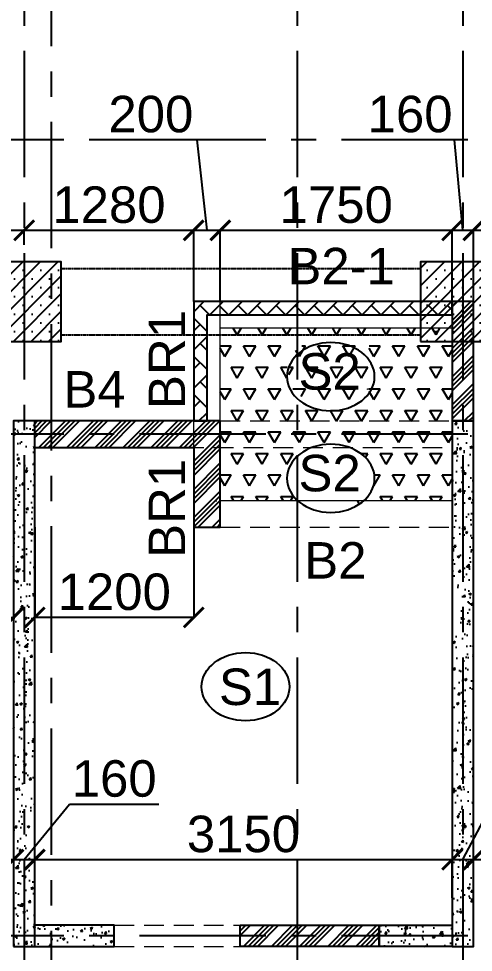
# Model space of a CAD drawing. Header units: inches. Extents: x -1898 to 127651, y -195120 to -109120.
# Drawn here: x 28631 to 32062, y -123195 to -116158 of the extents above; entities that cross this region are included whole.
import ezdxf

# ---------------------------------------------------------------- set-up
doc = ezdxf.new("R2010")
doc.units = ezdxf.units.IN
doc.header["$MEASUREMENT"] = 0
for name, pattern in [('CENTER', [50.8, 31.75, -6.35, 6.35, -6.35]), ('DASHED2', [9.525, 6.35, -3.175]), ('Hidden', [3, 2, -1])]:
    doc.linetypes.add(name, pattern=pattern)
for name, color, linetype in [('160 R.C. WALL HAT', 8, 'Continuous'), ('160 R.C.WALL', 6, 'Continuous'), ('AR-Column', 40, 'Continuous'), ('AR-Hidden', 251, 'DASHED2'), ('BAL. PARAPET WALL', 4, 'Continuous'), ('BEAM TEXT', 4, 'Continuous'), ('DIM', 251, 'Continuous'), ('GRID', 8, 'CENTER'), ('NON S.WALL HATCH', 8, 'Continuous'), ('NON STRUC R.C.WALL', 6, 'Continuous'), ('NON.STRUC.R.C.WALLS', 1, 'Continuous'), ('PARAPET WALL', 4, 'Continuous'), ('SUNKEN', 8, 'Continuous')]:
    doc.layers.add(name, color=color, linetype=linetype)
for name, color, linetype, lineweight in [('BEAMS', 3, 'Continuous', 0), ('SLAB CIR', 1, 'Continuous', 25), ('SLAB TXT', 3, 'Continuous', 0)]:
    doc.layers.add(name, color=color, linetype=linetype, lineweight=lineweight)
doc.styles.add('T200', font='sanss___.ttf', dxfattribs={"height": 275})
doc.styles.add('T300', font='sanss___.ttf', dxfattribs={"height": 350})
doc.dimstyles.new('T 200', dxfattribs={"dimtxt": 275, "dimasz": 150, "dimexe": 1, "dimexo": 0, "dimgap": 50, "dimtad": 1, "dimdec": 0, "dimrnd": 5, "dimdsep": 46, "dimtxsty": 'T200', "dimblk": 'ARCHTICK', "dimcen": 2.5, "dimdle": 1, "dimclrd": 5, "dimclre": 253, "dimclrt": 1, "dimadec": 0, "dimazin": 0, "dimtfac": 1, "dimtdec": 0, "dimtmove": 2, "dimatfit": 3, "dimfxl": 0, "dimarcsym": 0})
pattern_1 = [(45, (2346260.05, -240371.21), (-106.066017, 106.066017), []), (45, (2346295.4, -240371.21), (-106.066017, 106.066017), []), (45, (2346330.76, -240371.21), (-106.066017, 106.066017), []), (45, (2346366.12, -240371.21), (-106.066017, 106.066017), [])]
pattern_2 = [(50, (2184721.52, 112605.64), (179.315046, -15.688034), [18.75, -206.25]), (355, (2184721.52, 112605.64), (-34.687833, 188.048033), [15, -165]), (100.4514445, (2184736.47, 112604.33), (144.627212, 172.359998), [15.935048, -175.285528]), (46.1842, (2184721.52, 112655.64), (266.810333, -41.37982), [28.125, -309.375]), (96.635635, (2184743.76, 112652.2), (233.665486, 243.52965), [23.902586, -262.92844]), (351.184164, (2184721.52, 112655.64), (233.665486, 243.52965), [22.5, -247.5]), (21, (2184746.52, 112643.14), (149.226763, -100.654723), [18.75, -206.25]), (326, (2184746.52, 112643.14), (60.828833, 181.287511), [15, -165]), (71.451445, (2184758.96, 112634.75), (210.055594, 80.632788), [15.935047, -175.285528]), (37.5, (2184721.524, 112605.64), (3.0399638, 83.2234635), [0, -163, 0, -167.5, 0, -165.625]), (7.5, (2184721.52, 112605.64), (65.7673844, 98.602928), [0, -95.5, 0, -159.25, 0, -63.125]), (327.5, (2184665.774, 112605.64), (133.455609, -5.638718), [0, -62.5, 0, -195, 0, -258.75]), (317.5, (2184640.77, 112605.64), (145.7965423, 25.0262456), [0, -81.25, 0, -129.5, 0, -183.75])]
pattern_3 = [(45, (-131825.64, 75915.45), (-66.29126, 66.29126), []), (45, (-131759.35, 75915.45), (-66.29126, 66.29126), [0, -93.75])]

# ---------------------------------------------------------------- blocks, each defined once
blk = doc.blocks.new('_ARCHTICK')
at = {"color": 0, "linetype": 'ByBlock', "const_width": 0.15}
blk.add_lwpolyline([(-0.5, -0.5), (0.5, 0.5)], dxfattribs=at)
blk = doc.blocks.new('*D16')
at = {"layer": 'Defpoints', "color": 0}
for p in [(25402.4, -122512, 14.7), (28592.4, -122496.6), (28592.4, -122512, 14.7)]:
    blk.add_point(p, dxfattribs=at)
at = {"layer": 'DIM', "color": 5, "lineweight": -2}
blk.add_line((25401.4, -122496.6), (28593.4, -122496.6), dxfattribs=at)
at = {"layer": 'DIM', "color": 253, "lineweight": -2}
for p, q in [((25402.4, -122512), (25402.4, -122495.6)), ((28592.4, -122512), (28592.4, -122495.6))]:
    blk.add_line(p, q, dxfattribs=at)
at = {"layer": 'DIM', "color": 5, "lineweight": -2, "xscale": 150, "yscale": 150, "zscale": 150, "rotation": 180}
blk.add_blockref('_ARCHTICK', (25402.4, -122496.6), dxfattribs=at)
at = {"layer": 'DIM', "color": 5, "lineweight": -2, "xscale": 150, "yscale": 150, "zscale": 150}
blk.add_blockref('_ARCHTICK', (28592.4, -122496.6), dxfattribs=at)
at = {"layer": 'DIM', "color": 1, "insert": (26997.4, -122304.8), "char_height": 275, "attachment_point": 5, "style": 'T200'}
blk.add_mtext('3190', dxfattribs=at)
blk = doc.blocks.new('*D17')
at = {"layer": 'Defpoints', "color": 0}
for p in [(28592.4, -122512, 14.7), (28752.4, -122496.6), (28752.4, -122743.1, 14.7)]:
    blk.add_point(p, dxfattribs=at)
at = {"layer": 'DIM', "color": 5, "lineweight": -2}
for p, q in [((28672.4, -122496.6), (29015.8, -122078.6)), ((29015.8, -122078.6), (29688.1, -122078.6)), ((28591.4, -122496.6), (28753.4, -122496.6))]:
    blk.add_line(p, q, dxfattribs=at)
at = {"layer": 'DIM', "color": 253, "lineweight": -2}
for p, q in [((28592.4, -122512), (28592.4, -122495.6)), ((28752.4, -122743.1), (28752.4, -122495.6))]:
    blk.add_line(p, q, dxfattribs=at)
at = {"layer": 'DIM', "color": 5, "lineweight": -2, "xscale": 150, "yscale": 150, "zscale": 150, "rotation": 180}
blk.add_blockref('_ARCHTICK', (28592.4, -122496.6), dxfattribs=at)
at = {"layer": 'DIM', "color": 5, "lineweight": -2, "xscale": 150, "yscale": 150, "zscale": 150}
blk.add_blockref('_ARCHTICK', (28752.4, -122496.6), dxfattribs=at)
at = {"layer": 'DIM', "color": 1, "insert": (29352, -121886.7), "char_height": 275, "attachment_point": 5, "style": 'T200'}
blk.add_mtext('160', dxfattribs=at)
blk = doc.blocks.new('*D18')
at = {"layer": 'Defpoints', "color": 0}
for p in [(31902.4, -122496.6), (28752.4, -122743.1, 14.7), (31902.4, -122783.8, 14.7)]:
    blk.add_point(p, dxfattribs=at)
at = {"layer": 'DIM', "color": 5, "lineweight": -2}
blk.add_line((28751.4, -122496.6), (31903.4, -122496.6), dxfattribs=at)
at = {"layer": 'DIM', "color": 253, "lineweight": -2}
for p, q in [((28752.4, -122743.1), (28752.4, -122495.6)), ((31902.4, -122783.8), (31902.4, -122495.6))]:
    blk.add_line(p, q, dxfattribs=at)
at = {"layer": 'DIM', "color": 5, "lineweight": -2, "xscale": 150, "yscale": 150, "zscale": 150, "rotation": 180}
blk.add_blockref('_ARCHTICK', (28752.4, -122496.6), dxfattribs=at)
at = {"layer": 'DIM', "color": 5, "lineweight": -2, "xscale": 150, "yscale": 150, "zscale": 150}
blk.add_blockref('_ARCHTICK', (31902.4, -122496.6), dxfattribs=at)
at = {"layer": 'DIM', "color": 1, "insert": (30327.4, -122304.8), "char_height": 275, "attachment_point": 5, "style": 'T200'}
blk.add_mtext('3150', dxfattribs=at)
blk = doc.blocks.new('*D19')
at = {"layer": 'Defpoints', "color": 0}
for p in [(32062.4, -122496.6), (31902.4, -122783.8, 14.7), (32062.4, -122783.8, 14.7)]:
    blk.add_point(p, dxfattribs=at)
at = {"layer": 'DIM', "color": 5, "lineweight": -2}
for p, q in [((31982.4, -122496.6), (32203.4, -122078.3)), ((32203.4, -122078.3), (32875.7, -122078.3)), ((31901.4, -122496.6), (32063.4, -122496.6))]:
    blk.add_line(p, q, dxfattribs=at)
at = {"layer": 'DIM', "color": 253, "lineweight": -2}
for p, q in [((31902.4, -122783.8), (31902.4, -122495.6)), ((32062.4, -122783.8), (32062.4, -122495.6))]:
    blk.add_line(p, q, dxfattribs=at)
at = {"layer": 'DIM', "color": 5, "lineweight": -2, "xscale": 150, "yscale": 150, "zscale": 150, "rotation": 180}
blk.add_blockref('_ARCHTICK', (31902.4, -122496.6), dxfattribs=at)
at = {"layer": 'DIM', "color": 5, "lineweight": -2, "xscale": 150, "yscale": 150, "zscale": 150}
blk.add_blockref('_ARCHTICK', (32062.4, -122496.6), dxfattribs=at)
at = {"layer": 'DIM', "color": 1, "insert": (32539.6, -121886.4), "char_height": 275, "attachment_point": 5, "style": 'T200'}
blk.add_mtext('160', dxfattribs=at)
blk = doc.blocks.new('*D20')
at = {"layer": 'Defpoints', "color": 0}
for p in [(35212.4, -122496.6), (32062.4, -122783.8, 14.7), (35212.4, -122768.8, 14.7)]:
    blk.add_point(p, dxfattribs=at)
at = {"layer": 'DIM', "color": 5, "lineweight": -2}
blk.add_line((32061.4, -122496.6), (35213.4, -122496.6), dxfattribs=at)
at = {"layer": 'DIM', "color": 253, "lineweight": -2}
for p, q in [((32062.4, -122783.8), (32062.4, -122495.6)), ((35212.4, -122768.8), (35212.4, -122495.6))]:
    blk.add_line(p, q, dxfattribs=at)
at = {"layer": 'DIM', "color": 5, "lineweight": -2, "xscale": 150, "yscale": 150, "zscale": 150, "rotation": 180}
blk.add_blockref('_ARCHTICK', (32062.4, -122496.6), dxfattribs=at)
at = {"layer": 'DIM', "color": 5, "lineweight": -2, "xscale": 150, "yscale": 150, "zscale": 150}
blk.add_blockref('_ARCHTICK', (35212.4, -122496.6), dxfattribs=at)
at = {"layer": 'DIM', "color": 1, "insert": (33637.4, -122304.8), "char_height": 275, "attachment_point": 5, "style": 'T200'}
blk.add_mtext('3150', dxfattribs=at)
blk = doc.blocks.new('*D256')
at = {"layer": 'Defpoints', "color": 0}
for p in [(28672.4, -117753.1), (28672.4, -117861.4, 14.7), (27392.4, -118290.2, 14.7)]:
    blk.add_point(p, dxfattribs=at)
at = {"layer": 'DIM', "color": 5, "lineweight": -2}
blk.add_line((27391.4, -117753.1), (28673.4, -117753.1), dxfattribs=at)
at = {"layer": 'DIM', "color": 253, "lineweight": -2}
for p, q in [((27392.4, -118290.2), (27392.4, -117752.1)), ((28672.4, -117861.4), (28672.4, -117752.1))]:
    blk.add_line(p, q, dxfattribs=at)
at = {"layer": 'DIM', "color": 5, "lineweight": -2, "xscale": 150, "yscale": 150, "zscale": 150, "rotation": 180}
blk.add_blockref('_ARCHTICK', (27392.4, -117753.1), dxfattribs=at)
at = {"layer": 'DIM', "color": 5, "lineweight": -2, "xscale": 150, "yscale": 150, "zscale": 150}
blk.add_blockref('_ARCHTICK', (28672.4, -117753.1), dxfattribs=at)
at = {"layer": 'DIM', "color": 1, "insert": (28032.4, -117561.4), "char_height": 275, "attachment_point": 5, "style": 'T200'}
blk.add_mtext('1280', dxfattribs=at)
blk = doc.blocks.new('*D257')
at = {"layer": 'Defpoints', "color": 0}
for p in [(29952.4, -117753.1), (28672.4, -117861.4, 14.7), (29952.4, -118290.2, 14.7)]:
    blk.add_point(p, dxfattribs=at)
at = {"layer": 'DIM', "color": 5, "lineweight": -2}
blk.add_line((28671.4, -117753.1), (29953.4, -117753.1), dxfattribs=at)
at = {"layer": 'DIM', "color": 253, "lineweight": -2}
for p, q in [((28672.4, -117861.4), (28672.4, -117752.1)), ((29952.4, -118290.2), (29952.4, -117752.1))]:
    blk.add_line(p, q, dxfattribs=at)
at = {"layer": 'DIM', "color": 5, "lineweight": -2, "xscale": 150, "yscale": 150, "zscale": 150, "rotation": 180}
blk.add_blockref('_ARCHTICK', (28672.4, -117753.1), dxfattribs=at)
at = {"layer": 'DIM', "color": 5, "lineweight": -2, "xscale": 150, "yscale": 150, "zscale": 150}
blk.add_blockref('_ARCHTICK', (29952.4, -117753.1), dxfattribs=at)
at = {"layer": 'DIM', "color": 1, "insert": (29312.4, -117561.4), "char_height": 275, "attachment_point": 5, "style": 'T200'}
blk.add_mtext('1280', dxfattribs=at)
blk = doc.blocks.new('*D258')
at = {"layer": 'Defpoints', "color": 0}
for p in [(30152.4, -117753.1), (29952.4, -118290.2, 14.7), (30152.4, -118290.2, 14.7)]:
    blk.add_point(p, dxfattribs=at)
at = {"layer": 'DIM', "color": 5, "lineweight": -2}
for p, q in [((29977.8, -117070.3), (29279.5, -117070.3)), ((30052.4, -117753.1), (29977.8, -117070.3)), ((29951.4, -117753.1), (30153.4, -117753.1))]:
    blk.add_line(p, q, dxfattribs=at)
at = {"layer": 'DIM', "color": 253, "lineweight": -2}
for p, q in [((29952.4, -118290.2), (29952.4, -117752.1)), ((30152.4, -118290.2), (30152.4, -117752.1))]:
    blk.add_line(p, q, dxfattribs=at)
at = {"layer": 'DIM', "color": 5, "lineweight": -2, "xscale": 150, "yscale": 150, "zscale": 150, "rotation": 180}
blk.add_blockref('_ARCHTICK', (29952.4, -117753.1), dxfattribs=at)
at = {"layer": 'DIM', "color": 5, "lineweight": -2, "xscale": 150, "yscale": 150, "zscale": 150}
blk.add_blockref('_ARCHTICK', (30152.4, -117753.1), dxfattribs=at)
at = {"layer": 'DIM', "color": 1, "insert": (29628.6, -116878.6), "char_height": 275, "attachment_point": 5, "style": 'T200'}
blk.add_mtext('200', dxfattribs=at)
blk = doc.blocks.new('*D259')
at = {"layer": 'Defpoints', "color": 0}
for p in [(31902.4, -117753.1), (30152.4, -118290.2, 14.7), (31902.4, -118290.2, 14.7)]:
    blk.add_point(p, dxfattribs=at)
at = {"layer": 'DIM', "color": 5, "lineweight": -2}
blk.add_line((30151.4, -117753.1), (31903.4, -117753.1), dxfattribs=at)
at = {"layer": 'DIM', "color": 253, "lineweight": -2}
for p, q in [((30152.4, -118290.2), (30152.4, -117752.1)), ((31902.4, -118290.2), (31902.4, -117752.1))]:
    blk.add_line(p, q, dxfattribs=at)
at = {"layer": 'DIM', "color": 5, "lineweight": -2, "xscale": 150, "yscale": 150, "zscale": 150, "rotation": 180}
blk.add_blockref('_ARCHTICK', (30152.4, -117753.1), dxfattribs=at)
at = {"layer": 'DIM', "color": 5, "lineweight": -2, "xscale": 150, "yscale": 150, "zscale": 150}
blk.add_blockref('_ARCHTICK', (31902.4, -117753.1), dxfattribs=at)
at = {"layer": 'DIM', "color": 1, "insert": (31027.4, -117561.4), "char_height": 275, "attachment_point": 5, "style": 'T200'}
blk.add_mtext('1750', dxfattribs=at)
blk = doc.blocks.new('*D260')
at = {"layer": 'Defpoints', "color": 0}
for p in [(32062.4, -117753.1), (31902.4, -118290.2, 14.7), (32062.4, -118290.2, 14.7)]:
    blk.add_point(p, dxfattribs=at)
at = {"layer": 'DIM', "color": 5, "lineweight": -2}
for p, q in [((31921.1, -117070.3), (31248.8, -117070.3)), ((31982.4, -117753.1), (31921.1, -117070.3)), ((31901.4, -117753.1), (32063.4, -117753.1))]:
    blk.add_line(p, q, dxfattribs=at)
at = {"layer": 'DIM', "color": 253, "lineweight": -2}
for p, q in [((31902.4, -118290.2), (31902.4, -117752.1)), ((32062.4, -118290.2), (32062.4, -117752.1))]:
    blk.add_line(p, q, dxfattribs=at)
at = {"layer": 'DIM', "color": 5, "lineweight": -2, "xscale": 150, "yscale": 150, "zscale": 150, "rotation": 180}
blk.add_blockref('_ARCHTICK', (31902.4, -117753.1), dxfattribs=at)
at = {"layer": 'DIM', "color": 5, "lineweight": -2, "xscale": 150, "yscale": 150, "zscale": 150}
blk.add_blockref('_ARCHTICK', (32062.4, -117753.1), dxfattribs=at)
at = {"layer": 'DIM', "color": 1, "insert": (31584.9, -116878.4), "char_height": 275, "attachment_point": 5, "style": 'T200'}
blk.add_mtext('160', dxfattribs=at)
blk = doc.blocks.new('*D261')
at = {"layer": 'Defpoints', "color": 0}
for p in [(33812.4, -117753.1), (32062.4, -118290.2, 14.7), (33812.4, -118290.2, 14.7)]:
    blk.add_point(p, dxfattribs=at)
at = {"layer": 'DIM', "color": 5, "lineweight": -2}
blk.add_line((32061.4, -117753.1), (33813.4, -117753.1), dxfattribs=at)
at = {"layer": 'DIM', "color": 253, "lineweight": -2}
for p, q in [((32062.4, -118290.2), (32062.4, -117752.1)), ((33812.4, -118290.2), (33812.4, -117752.1))]:
    blk.add_line(p, q, dxfattribs=at)
at = {"layer": 'DIM', "color": 5, "lineweight": -2, "xscale": 150, "yscale": 150, "zscale": 150, "rotation": 180}
blk.add_blockref('_ARCHTICK', (32062.4, -117753.1), dxfattribs=at)
at = {"layer": 'DIM', "color": 5, "lineweight": -2, "xscale": 150, "yscale": 150, "zscale": 150}
blk.add_blockref('_ARCHTICK', (33812.4, -117753.1), dxfattribs=at)
at = {"layer": 'DIM', "color": 1, "insert": (32937.4, -117561.4), "char_height": 275, "attachment_point": 5, "style": 'T200'}
blk.add_mtext('1750', dxfattribs=at)
blk = doc.blocks.new('*D774')
at = {"layer": 'Defpoints', "color": 0}
for p in [(27392.4, -119990.2), (28592.4, -119990.2, 14.7), (28592.4, -120671)]:
    blk.add_point(p, dxfattribs=at)
at = {"layer": 'DIM', "color": 253, "lineweight": -2}
for p, q in [((27392.4, -119990.2), (27392.4, -120672)), ((28592.4, -119990.2), (28592.4, -120672))]:
    blk.add_line(p, q, dxfattribs=at)
at = {"layer": 'DIM', "color": 5, "lineweight": -2}
blk.add_line((27391.4, -120671), (28593.4, -120671), dxfattribs=at)
at = {"layer": 'DIM', "color": 5, "lineweight": -2, "xscale": 150, "yscale": 150, "zscale": 150, "rotation": 180}
blk.add_blockref('_ARCHTICK', (27392.4, -120671), dxfattribs=at)
at = {"layer": 'DIM', "color": 5, "lineweight": -2, "xscale": 150, "yscale": 150, "zscale": 150}
blk.add_blockref('_ARCHTICK', (28592.4, -120671), dxfattribs=at)
at = {"layer": 'DIM', "color": 1, "insert": (27992.4, -120479.4), "char_height": 275, "attachment_point": 5, "style": 'T200'}
blk.add_mtext('1200', dxfattribs=at)
blk = doc.blocks.new('*D771')
at = {"layer": 'Defpoints', "color": 0}
for p in [(28752.4, -119990.2, 14.7), (29952.4, -119990.2), (28752.4, -120671)]:
    blk.add_point(p, dxfattribs=at)
at = {"layer": 'DIM', "color": 253, "lineweight": -2}
for p, q in [((28752.4, -119990.2), (28752.4, -120672)), ((29952.4, -119990.2), (29952.4, -120672))]:
    blk.add_line(p, q, dxfattribs=at)
at = {"layer": 'DIM', "color": 5, "lineweight": -2}
blk.add_line((29953.4, -120671), (28751.4, -120671), dxfattribs=at)
at = {"layer": 'DIM', "color": 5, "lineweight": -2, "xscale": 150, "yscale": 150, "zscale": 150, "rotation": 180}
blk.add_blockref('_ARCHTICK', (28752.4, -120671), dxfattribs=at)
at = {"layer": 'DIM', "color": 5, "lineweight": -2, "xscale": 150, "yscale": 150, "zscale": 150}
blk.add_blockref('_ARCHTICK', (29952.4, -120671), dxfattribs=at)
at = {"layer": 'DIM', "color": 1, "insert": (29352.4, -120479.4), "char_height": 275, "attachment_point": 5, "style": 'T200'}
blk.add_mtext('1200', dxfattribs=at)
blk = doc.blocks.new('A$C02A55DAE')
at = {"layer": 'NON S.WALL HATCH'}
h = blk.add_hatch(dxfattribs=at)
h.set_pattern_fill('SACNCR', color=256, scale=1000)
h.set_pattern_definition(pattern_3)
h.paths.add_polyline_path([(23190, 600), (23790, 600), (23790, 1200), (23190, 1200)])
h = blk.add_hatch(dxfattribs=at)
h.set_pattern_fill('SACNCR', color=256, scale=1000)
h.set_pattern_definition(pattern_3)
h.paths.add_polyline_path([(26500, 600), (27100, 600), (27100, 1200), (26500, 1200)])
at = {"layer": 'AR-Column', "color": 4, "elevation": -29.5}
for points in [[(23190, 600), (23790, 600), (23790, 1200), (23190, 1200)], [(26500, 600), (27100, 600), (27100, 1200), (26500, 1200)]]:
    blk.add_lwpolyline(points, close=True, dxfattribs=at)
at = {"layer": 'AR-Hidden', "ltscale": 0.009}
for p, q in [((23783.9, 1150, -29.5), (26493.9, 1150, -29.5)), ((23783.9, 650, -29.5), (26493.9, 650, -29.5))]:
    blk.add_line(p, q, dxfattribs=at)

msp = doc.modelspace()

# ---------------------------------------------------------------- hatches: boundary and pattern name
at = {"layer": '160 R.C. WALL HAT'}
h = msp.add_hatch(dxfattribs=at)
h.set_pattern_fill('AR-CONC', color=256, scale=25)
h.set_pattern_definition(pattern_2)
h.paths.add_polyline_path([(28752.4, -119190.2), (28592.4, -119190.2), (28592.4, -123150.2), (28752.4, -123150.2)])
h = msp.add_hatch(dxfattribs=at)
h.set_pattern_fill('AR-CONC', color=256, scale=25)
h.set_pattern_definition(pattern_2)
h.paths.add_polyline_path([(32062.4, -119190.2), (31902.4, -119190.2), (31902.4, -123150.2), (32062.4, -123150.2)])
h = msp.add_hatch(dxfattribs=at)
h.set_pattern_fill('AR-CONC', color=256, scale=25)
h.set_pattern_definition(pattern_2)
h.paths.add_polyline_path([(29352.4, -123150.2), (29352.4, -122990.2), (28752.4, -122990.2), (28752.4, -123150.2)])
h = msp.add_hatch(dxfattribs=at)
h.set_pattern_fill('AR-CONC', color=256, scale=25)
h.set_pattern_definition(pattern_2)
h.paths.add_polyline_path([(31352.4, -122990.2), (31352.4, -123150.2), (31902.4, -123150.2), (31902.4, -122990.2)])
at = {"layer": 'BAL. PARAPET WALL'}
h = msp.add_hatch(dxfattribs=at)
h.set_pattern_fill('AR-HBONE', color=256, angle=-90, style=0)
h.set_pattern_definition([(315, (528583.72, 2006768.09), (143.684098, -4e-14), [304.8, -101.6]), (45, (528655.56, 2006696.24), (143.684098, -4e-14), [304.8, -101.6])])
h.paths.add_polyline_path([(31902.4, -118390.2), (31902.4, -118290.2), (29952.4, -118290.2), (29952.4, -119190.2), (30052.4, -119190.2), (30052.4, -118390.2)])
at = {"layer": 'NON STRUC R.C.WALL'}
h = msp.add_hatch(dxfattribs=at)
h.set_pattern_fill('ANSI34', color=1, scale=200)
h.set_pattern_definition([(45, (2346260.05, -240411.21), (-106.066017, 106.066017), []), (45, (2346295.4, -240411.21), (-106.066017, 106.066017), []), (45, (2346330.76, -240411.21), (-106.066017, 106.066017), []), (45, (2346366.12, -240411.21), (-106.066017, 106.066017), [])])
h.paths.add_polyline_path([(31902.4, -119190.2), (32062.4, -119190.2), (32062.4, -118290.2), (31902.4, -118290.2)])
h = msp.add_hatch(dxfattribs=at)
h.set_pattern_fill('ANSI34', color=1, scale=200)
h.set_pattern_definition(pattern_1)
h.paths.add_polyline_path([(28752.4, -119390.2), (29952.4, -119390.2), (29952.4, -119990.2), (30152.4, -119990.2), (30152.4, -119190.2), (28752.4, -119190.2)])
h = msp.add_hatch(dxfattribs=at)
h.set_pattern_fill('ANSI34', color=1, scale=200)
h.set_pattern_definition(pattern_1)
h.paths.add_polyline_path([(30302.4, -122990.2), (31352.4, -122990.2), (31352.4, -123150.2), (30302.4, -123150.2)])
at = {"layer": 'SUNKEN'}
h = msp.add_hatch(dxfattribs=at)
h.set_pattern_fill('TRIANG', color=256, scale=500)
h.set_pattern_definition([(60, (2301842.9, -345548.81), (-93.75, 162.379763), [93.75, -93.75]), (120, (2301842.9, -345548.81), (-187.5, 1e-07), [93.75, -93.75]), (0, (2301796.02, -345467.62), (93.75, 162.379763), [93.75, -93.75])])
h.paths.add_polyline_path([(31902.4, -118490.2), (30152.4, -118490.2), (30152.4, -119190.2), (31902.4, -119190.2)])
edge = h.paths.add_edge_path(flags=16)
edge.add_ellipse((30986.3, -118815.9), major_axis=(331, 0), ratio=0.77685, start_angle=0, end_angle=360, ccw=False)
h.paths.add_polyline_path([(31902.4, -119190.2), (30152.4, -119190.2), (30152.4, -119390.2), (31902.4, -119390.2)])
h.paths.add_polyline_path([(31276, -119034), (31276, -118602.8), (30670.9, -118602.8), (30670.9, -119034)], flags=16)
edge = h.paths.add_edge_path()
edge.add_line((31144.2, -119396.5), (31155.6, -119401.6))
edge.add_line((31155.6, -119401.6), (31166.8, -119407))
edge.add_line((31166.8, -119407), (31177.7, -119412.7))
edge.add_line((31177.7, -119412.7), (31188.3, -119418.8))
edge.add_line((31188.3, -119418.8), (31198.5, -119425.2))
edge.add_line((31198.5, -119425.2), (31208.5, -119431.9))
edge.add_line((31208.5, -119431.9), (31218.1, -119438.9))
edge.add_line((31218.1, -119438.9), (31227.3, -119446.2))
edge.add_line((31227.3, -119446.2), (31236.1, -119453.8))
edge.add_line((31236.1, -119453.8), (31244.5, -119461.6))
edge.add_line((31244.5, -119461.6), (31252.6, -119469.7))
edge.add_line((31252.6, -119469.7), (31260.2, -119478.1))
edge.add_line((31260.2, -119478.1), (31267.4, -119486.7))
edge.add_line((31267.4, -119486.7), (31274.1, -119495.4))
edge.add_line((31274.1, -119495.4), (31280.4, -119504.4))
edge.add_line((31280.4, -119504.4), (31286.2, -119513.6))
edge.add_line((31286.2, -119513.6), (31291.5, -119523))
edge.add_line((31291.5, -119523), (31296.4, -119532.5))
edge.add_line((31296.4, -119532.5), (31300.7, -119542.1))
edge.add_line((31300.7, -119542.1), (31304.6, -119551.9))
edge.add_line((31304.6, -119551.9), (31308, -119561.8))
edge.add_line((31308, -119561.8), (31310.8, -119571.7))
edge.add_line((31310.8, -119571.7), (31313.2, -119581.8))
edge.add_line((31313.2, -119581.8), (31315, -119591.9))
edge.add_line((31315, -119591.9), (31316.3, -119602.1))
edge.add_line((31316.3, -119602.1), (31317.1, -119612.3))
edge.add_line((31317.1, -119612.3), (31317.3, -119622.5))
edge.add_line((31317.3, -119622.5), (31317.1, -119632.8))
edge.add_line((31317.1, -119632.8), (31316.3, -119643))
edge.add_line((31316.3, -119643), (31315, -119653.1))
edge.add_line((31315, -119653.1), (31313.2, -119663.3))
edge.add_line((31313.2, -119663.3), (31310.8, -119673.3))
edge.add_line((31310.8, -119673.3), (31308, -119683.3))
edge.add_line((31308, -119683.3), (31304.6, -119693.2))
edge.add_line((31304.6, -119693.2), (31300.7, -119703))
edge.add_line((31300.7, -119703), (31296.4, -119712.6))
edge.add_line((31296.4, -119712.6), (31291.5, -119722.1))
edge.add_line((31291.5, -119722.1), (31286.2, -119731.5))
edge.add_line((31286.2, -119731.5), (31280.4, -119740.6))
edge.add_line((31280.4, -119740.6), (31274.1, -119749.6))
edge.add_line((31274.1, -119749.6), (31267.4, -119758.4))
edge.add_line((31267.4, -119758.4), (31260.2, -119767))
edge.add_line((31260.2, -119767), (31252.6, -119775.3))
edge.add_line((31252.6, -119775.3), (31244.5, -119783.4))
edge.add_line((31244.5, -119783.4), (31236.1, -119791.3))
edge.add_line((31236.1, -119791.3), (31227.3, -119798.9))
edge.add_line((31227.3, -119798.9), (31218.1, -119806.2))
edge.add_line((31218.1, -119806.2), (31208.5, -119813.2))
edge.add_line((31208.5, -119813.2), (31198.5, -119819.9))
edge.add_line((31198.5, -119819.9), (31188.3, -119826.3))
edge.add_line((31188.3, -119826.3), (31181.5, -119830.2))
edge.add_line((31181.5, -119790.2), (31902.4, -119790.2))
edge.add_line((31902.4, -119790.2), (31902.4, -119390.2))
edge.add_line((31902.4, -119390.2), (31128, -119390.2))
edge.add_line((31128, -119390.2), (31132.5, -119391.8))
edge.add_line((31132.5, -119391.8), (31144.2, -119396.5))
edge = h.paths.add_edge_path()
edge.add_line((30840.2, -119391.8), (30844.7, -119390.2))
edge.add_line((30844.7, -119390.2), (30112.4, -119390.2))
edge.add_line((30152.4, -119390.2), (30152.4, -119830.2))
edge.add_line((30112.4, -119790.2), (30791.2, -119790.2))
edge.add_line((30791.2, -119790.2), (30784.4, -119826.3))
edge.add_line((30784.4, -119826.3), (30774.1, -119819.9))
edge.add_line((30774.1, -119819.9), (30764.2, -119813.2))
edge.add_line((30764.2, -119813.2), (30754.6, -119806.2))
edge.add_line((30754.6, -119806.2), (30745.4, -119798.9))
edge.add_line((30745.4, -119798.9), (30736.6, -119791.3))
edge.add_line((30736.6, -119791.3), (30728.1, -119783.4))
edge.add_line((30728.1, -119783.4), (30720.1, -119775.3))
edge.add_line((30720.1, -119775.3), (30712.5, -119767))
edge.add_line((30712.5, -119767), (30705.3, -119758.4))
edge.add_line((30705.3, -119758.4), (30698.6, -119749.6))
edge.add_line((30698.6, -119749.6), (30692.3, -119740.6))
edge.add_line((30692.3, -119740.6), (30686.5, -119731.5))
edge.add_line((30686.5, -119731.5), (30681.2, -119722.1))
edge.add_line((30681.2, -119722.1), (30676.3, -119712.6))
edge.add_line((30676.3, -119712.6), (30672, -119703))
edge.add_line((30672, -119703), (30668.1, -119693.2))
edge.add_line((30668.1, -119693.2), (30664.7, -119683.3))
edge.add_line((30664.7, -119683.3), (30661.9, -119673.3))
edge.add_line((30661.9, -119673.3), (30659.5, -119663.3))
edge.add_line((30659.5, -119663.3), (30657.7, -119653.1))
edge.add_line((30657.7, -119653.1), (30656.4, -119643))
edge.add_line((30656.4, -119643), (30655.6, -119632.8))
edge.add_line((30655.6, -119632.8), (30655.3, -119622.5))
edge.add_line((30655.3, -119622.5), (30655.6, -119612.3))
edge.add_line((30655.6, -119612.3), (30656.4, -119602.1))
edge.add_line((30656.4, -119602.1), (30657.7, -119591.9))
edge.add_line((30657.7, -119591.9), (30659.5, -119581.8))
edge.add_line((30659.5, -119581.8), (30661.9, -119571.7))
edge.add_line((30661.9, -119571.7), (30664.7, -119561.8))
edge.add_line((30664.7, -119561.8), (30668.1, -119551.9))
edge.add_line((30668.1, -119551.9), (30672, -119542.1))
edge.add_line((30672, -119542.1), (30676.3, -119532.5))
edge.add_line((30676.3, -119532.5), (30681.2, -119523))
edge.add_line((30681.2, -119523), (30686.5, -119513.6))
edge.add_line((30686.5, -119513.6), (30692.3, -119504.4))
edge.add_line((30692.3, -119504.4), (30698.6, -119495.4))
edge.add_line((30698.6, -119495.4), (30705.3, -119486.7))
edge.add_line((30705.3, -119486.7), (30712.5, -119478.1))
edge.add_line((30712.5, -119478.1), (30720.1, -119469.7))
edge.add_line((30720.1, -119469.7), (30728.1, -119461.6))
edge.add_line((30728.1, -119461.6), (30736.6, -119453.8))
edge.add_line((30736.6, -119453.8), (30745.4, -119446.2))
edge.add_line((30745.4, -119446.2), (30754.6, -119438.9))
edge.add_line((30754.6, -119438.9), (30764.2, -119431.9))
edge.add_line((30764.2, -119431.9), (30774.1, -119425.2))
edge.add_line((30774.1, -119425.2), (30784.4, -119418.8))
edge.add_line((30784.4, -119418.8), (30795, -119412.7))
edge.add_line((30795, -119412.7), (30805.9, -119407))
edge.add_line((30805.9, -119407), (30817.1, -119401.6))
edge.add_line((30817.1, -119401.6), (30828.5, -119396.5))
edge.add_line((30828.5, -119396.5), (30840.2, -119391.8))

# ---------------------------------------------------------------- linework, layer by layer
at = {"layer": '160 R.C.WALL', "elevation": 14.7}
for points in [[(28592.4, -123150.2), (28752.4, -123150.2), (28752.4, -119190.2), (28592.4, -119190.2)], [(31902.4, -123150.2), (32062.4, -123150.2), (32062.4, -119190.2), (31902.4, -119190.2)]]:
    msp.add_lwpolyline(points, close=True, dxfattribs=at)
for points in [[(28752.4, -123150.2), (29352.4, -123150.2), (29352.4, -122990.2), (28752.4, -122990.2)], [(31902.4, -123150.2), (31352.4, -123150.2), (31352.4, -122990.2), (31902.4, -122990.2)]]:
    msp.add_lwpolyline(points, dxfattribs=at)
at = {"layer": 'BAL. PARAPET WALL', "elevation": 14.7}
msp.add_lwpolyline([(31902.4, -118390.2), (31902.4, -118290.2), (29952.4, -118290.2), (29952.4, -119190.2), (30052.4, -119190.2), (30052.4, -118390.2), (31902.4, -118390.2)], dxfattribs=at)
at = {"layer": 'BEAMS', "color": 4, "linetype": 'Continuous', "ltscale": 0.01}
for p, q in [((29952.4, -119990.2, 14.7), (29952.4, -118290.2, 14.7)), ((31902.4, -118290.2, 14.7), (29952.4, -118290.2, 14.7)), ((30152.4, -119990.2, 14.7), (30152.4, -118290.2, 14.7)), ((31902.4, -118490.2, 14.7), (30152.4, -118490.2, 14.7)), ((28752.4, -119190.2, 14.7), (30152.4, -119190.2, 14.7)), ((30152.4, -119790.2, 14.7), (31902.4, -119790.2, 14.7))]:
    msp.add_line(p, q, dxfattribs=at)
at = {"layer": 'BEAMS', "linetype": 'Hidden', "ltscale": 75}
for p, q in [((30152.4, -119190.2, 14.7), (31902.4, -119190.2, 14.7)), ((28752.4, -119390.2, 14.7), (31902.4, -119390.2, 14.7)), ((30152.4, -119990.2, 14.7), (31902.4, -119990.2, 14.7)), ((29352.4, -122990.2, 14.7), (31352.4, -122990.2, 14.7)), ((29352.4, -123150.2, 14.7), (31352.4, -123150.2, 14.7))]:
    msp.add_line(p, q, dxfattribs=at)
at = {"layer": 'GRID', "ltscale": 30}
for p, q in [((28672.4, -111829.1, 14.7), (28672.4, -143550.6, 14.7)), ((30732.6, -111829.1, 14.7), (30732.6, -143550.6, 14.7)), ((31982.4, -111829.1, 14.7), (31982.4, -143550.6, 14.7)), ((28877.4, -112364.3, 14.7), (28877.4, -143550.6, 14.7)), ((86883.8, -117070.3, 14.7), (739.5, -117070.3, 14.7)), ((86883.8, -119290.2, 14.7), (739.5, -119290.2, 14.7)), ((86883.8, -123070.2, 14.7), (739.5, -123070.2, 14.7))]:
    msp.add_line(p, q, dxfattribs=at)
at = {"layer": 'NON.STRUC.R.C.WALLS', "elevation": 14.7}
for points in [[(31902.4, -119190.2), (32062.4, -119190.2), (32062.4, -118290.2), (31902.4, -118290.2)], [(30302.4, -122990.2), (31352.4, -122990.2), (31352.4, -123150.2), (30302.4, -123150.2)]]:
    msp.add_lwpolyline(points, close=True, dxfattribs=at)
msp.add_lwpolyline([(28752.4, -119390.2), (29952.4, -119390.2), (29952.4, -119990.2), (30152.4, -119990.2), (30152.4, -119190.2), (28752.4, -119190.2)], dxfattribs=at)
at = {"layer": 'PARAPET WALL'}
msp.add_line((29952.4, -119990.2, 14.7), (30152.4, -119990.2, 14.7), dxfattribs=at)
at = {"layer": 'SLAB CIR', "extrusion": (0, 0, -1)}
for centre in [(30986.3, -118855.9, -0.7), (30986.3, -119622.5, -0.7)]:
    msp.add_ellipse(centre, major_axis=(331, 0), ratio=0.77685, dxfattribs=at)
at = {"layer": 'SLAB CIR'}
msp.add_ellipse((30343, -121193.3, -0.7), major_axis=(-331, 0), ratio=0.77685, dxfattribs=at)

# ---------------------------------------------------------------- block references
at = {"layer": 'DIM', "color": 1}
msp.add_blockref('A$C02A55DAE', (5162.4, -119190.2, 29.5), dxfattribs=at)

# ---------------------------------------------------------------- texts
at = {"layer": 'BEAM TEXT', "style": 'T300'}
for s, p in [('B2-1', (30659, -118160.2)), ('B4', (28968.5, -119089.3)), ('B2', (30786.4, -120378.4))]:
    msp.add_text(s, height=275, dxfattribs=at).set_placement(p)
for p in [(29887.5, -119100.3), (29887.5, -120222.5)]:
    msp.add_text('BR1', height=275, rotation=90, dxfattribs=at).set_placement(p)
at = {"layer": 'SLAB TXT', "style": 'T300'}
for s, p in [('S2', (30742.7, -118953.9)), ('S2', (30742.7, -119720.5)), ('S1', (30142.4, -121331.3))]:
    msp.add_text(s, height=275, dxfattribs=at).set_placement(p)

# ---------------------------------------------------------------- dimensions: what is measured, and where the dimension line sits
at = {"layer": 'DIM'}
for base, p1, p2, picture, middle in [((30152.4, -117753.1), (29952.4, -118290.2, 14.7), (30152.4, -118290.2, 14.7), '*D258', (29927.8, -117070.3)), ((32062.4, -117753.1), (31902.4, -118290.2, 14.7), (32062.4, -118290.2, 14.7), '*D260', (31871.1, -117070.3)), ((28752.4, -122496.6), (28592.4, -122512, 14.7), (28752.4, -122743.1, 14.7), '*D17', (29065.8, -122078.6)), ((32062.4, -122496.6), (31902.4, -122783.8, 14.7), (32062.4, -122783.8, 14.7), '*D19', (32253.4, -122078.3))]:
    dim = msp.add_linear_dim(base=base, p1=p1, p2=p2, dimstyle='T 200', override={"dimtmove": 1}, dxfattribs=at)
    dim.commit()
    dim.dimension.update_dxf_attribs({"geometry": picture, "text_midpoint": middle, "dimtype": 160})
for base, p1, p2, picture, middle in [((28672.4, -117753.1), (27392.4, -118290.2, 14.7), (28672.4, -117861.4, 14.7), '*D256', (28032.4, -117561.4)), ((29952.4, -117753.1), (28672.4, -117861.4, 14.7), (29952.4, -118290.2, 14.7), '*D257', (29312.4, -117561.4)), ((31902.4, -117753.1), (30152.4, -118290.2, 14.7), (31902.4, -118290.2, 14.7), '*D259', (31027.4, -117561.4)), ((33812.4, -117753.1), (32062.4, -118290.2, 14.7), (33812.4, -118290.2, 14.7), '*D261', (32937.4, -117561.4)), ((28592.4, -122496.6), (25402.4, -122512, 14.7), (28592.4, -122512, 14.7), '*D16', (26997.4, -122304.8)), ((31902.4, -122496.6), (28752.4, -122743.1, 14.7), (31902.4, -122783.8, 14.7), '*D18', (30327.4, -122304.8)), ((35212.4, -122496.6), (32062.4, -122783.8, 14.7), (35212.4, -122768.8, 14.7), '*D20', (33637.4, -122304.8))]:
    dim = msp.add_linear_dim(base=base, p1=p1, p2=p2, dimstyle='T 200', dxfattribs=at)
    dim.commit()
    dim.dimension.update_dxf_attribs({"geometry": picture, "text_midpoint": middle})
for base, p1, p2, angle, picture, middle in [((28592.4, -120671), (27392.4, -119990.2), (28592.4, -119990.2, 14.7), 180, '*D774', (27992.4, -120479.4)), ((28752.4, -120671), (29952.4, -119990.2), (28752.4, -119990.2, 14.7), 0, '*D771', (29352.4, -120479.4))]:
    dim = msp.add_linear_dim(base=base, p1=p1, p2=p2, angle=angle, dimstyle='T 200', override={"dimarcsym": 2}, dxfattribs=at)
    dim.commit()
    dim.dimension.update_dxf_attribs({"geometry": picture, "text_midpoint": middle})

doc.saveas('drawing.dxf')
